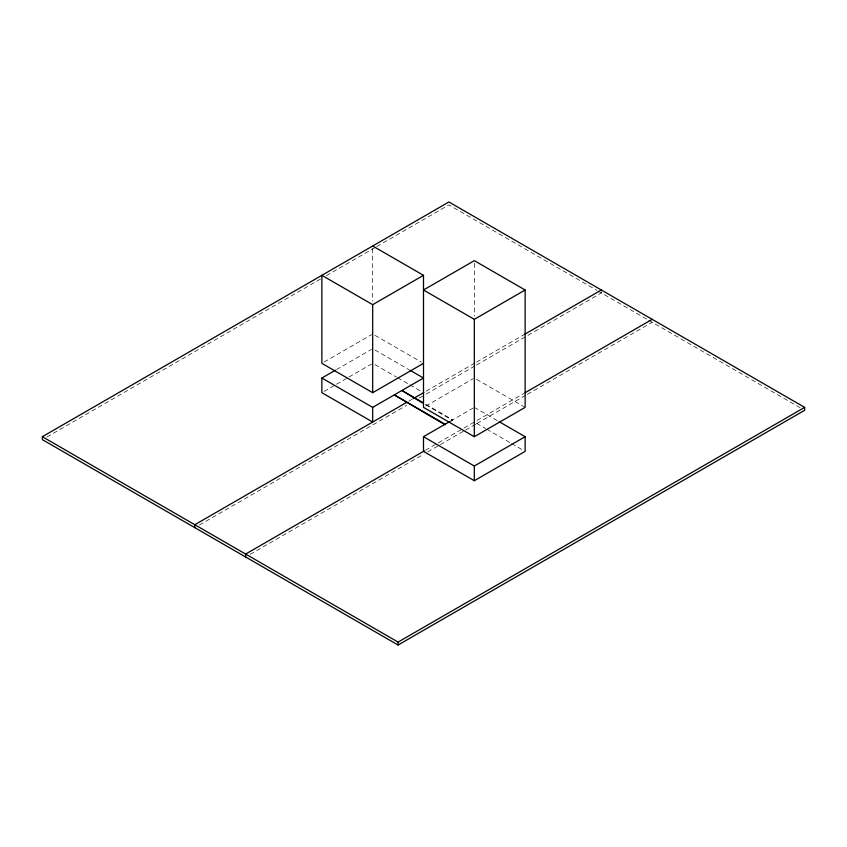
<?xml version="1.0" encoding="UTF-8"?>
<svg xmlns="http://www.w3.org/2000/svg" width="847" height="847" viewBox="0 0 847 847"><rect width="100%" height="100%" fill="white"/><g stroke="black" fill="none" stroke-linecap="round" stroke-linejoin="round"><path stroke-width="0.64" stroke-dasharray="4.24 3.18" d="M46.934 436.988L320.642 278.97M326.37 275.656L375.613 247.229M376.756 246.572L448.91 204.91L596.817 290.309M324.115 362.05L371.547 334.66M336.545 369.546L371.547 349.335M324.115 391.388L335.412 384.866M336.545 384.22L347.831 377.698M348.964 377.042L371.547 364.009M408.815 401.171L412.404 399.096M426.147 391.166L475.389 362.728M476.543 362.071L524.642 334.3M199.394 525.013L406.676 405.342M419.276 398.069L425.003 394.755M426.147 394.099L475.389 365.671M476.543 365.004L601.37 292.935L601.37 290.002M425.755 406.062L473.187 378.673M450.54 421.086L473.187 408.01M450.54 421.679L452.722 419.837L425.618 404.188M425.438 450.255L475.823 421.16M476.967 420.504L523.922 393.4M250.214 554.351L423.14 454.511M427.724 451.875L439.18 445.257M440.324 444.601L464.368 430.71M465.511 430.054L475.823 424.103M476.967 423.436L526.209 395.009M527.363 394.342L652.19 322.273M597.961 290.966L647.669 319.668M648.802 320.314L800.097 407.672M476.575 379.329L524.007 406.708M374.935 335.317L421.245 362.05M374.935 349.98L408.815 369.546M474.32 407.365L499.169 421.711M374.935 364.655L396.396 377.042M397.529 377.698L408.815 384.22M409.948 384.866L422.367 392.045M476.575 423.341L485.617 428.55M486.739 429.207L510.455 442.896M511.588 443.553L522.885 450.075M425.618 404.771L452.722 420.419M474.32 263.29L474.32 316.047M372.68 248.616L372.68 301.161"/><path stroke-width="1.27" d="M42.35 436.703L448.91 201.978L804.65 407.365L804.65 410.297L398.09 645.022L42.35 439.635L42.35 436.703L398.09 642.09L804.65 407.365M423.5 363.352L372.68 392.69L321.86 363.352L321.86 275.328L372.68 304.666L423.5 275.328L423.5 407.365L474.32 436.703L525.14 407.365L525.14 290.002L474.32 260.654L423.5 290.002L474.32 319.34L525.14 290.002M409.948 370.203L423.5 378.027L372.68 407.365L372.68 422.028L321.86 392.69L321.86 378.027L335.412 370.203M406.676 402.399L194.81 524.727L194.81 527.66M413.336 398.556L423.86 392.489M524.642 334.3L601.37 290.002M499.169 421.711L525.14 436.703L525.14 451.377L474.32 480.715L423.5 451.377L423.5 436.703L449.471 421.711M424.283 450.922L245.63 554.065L245.63 556.998M525.066 392.733L652.19 319.34M423.5 436.703L474.32 466.041L525.14 436.703M372.68 245.99L423.5 275.328M423.362 402.876L401.902 390.488L422.23 402.812M321.86 378.027L372.68 407.365M474.32 319.34L474.32 436.703M474.32 466.041L474.32 480.715M398.09 642.09L398.09 645.022M372.68 304.666L372.68 392.69M445.099 424.231L394.279 394.893L445.099 424.823L445.099 424.231"/></g></svg>
